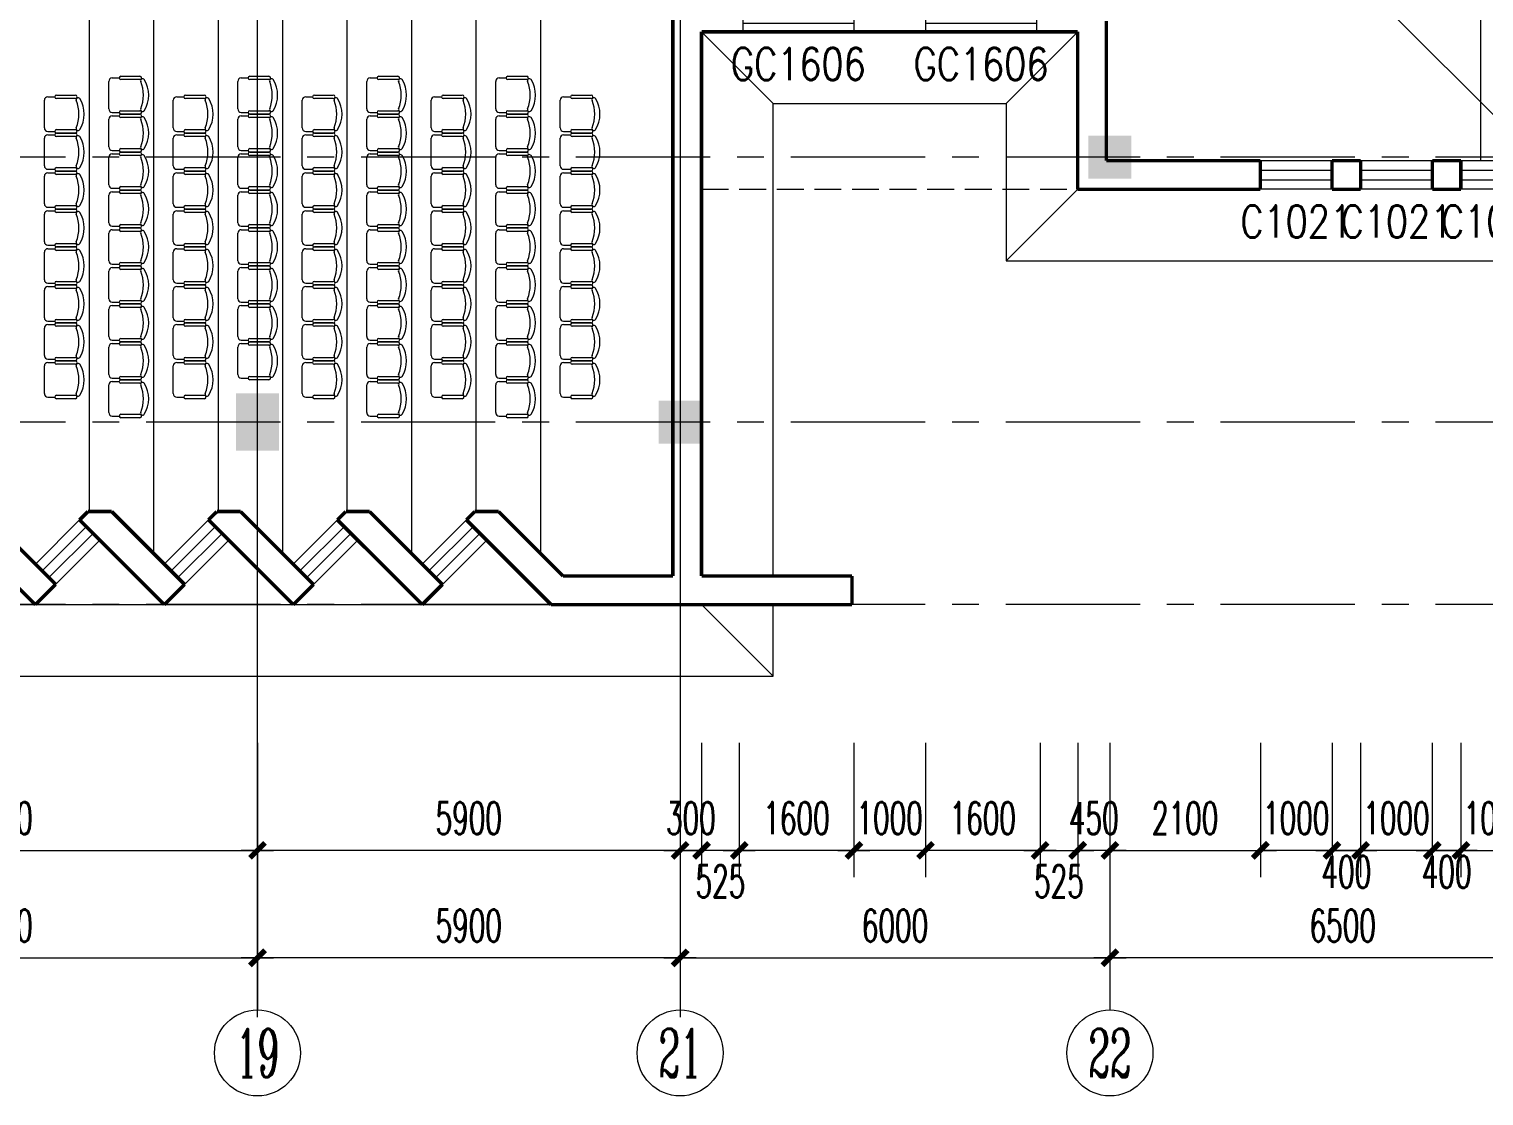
# Model space of a CAD drawing. Extents: x 2719331 to 3465925, y -270324 to -167476.
# Drawn here: x 2770897 to 2791204, y -248877 to -233979 of the extents above; entities that cross this region are included whole.
import ezdxf
from ezdxf.enums import TextEntityAlignment as Align

# ---------------------------------------------------------------- set-up
doc = ezdxf.new("R2010")
doc.units = 0
doc.header["$LTSCALE"] = 1500
doc.header["$MEASUREMENT"] = 0
doc.linetypes.add('CENTER', pattern=[2, 1.25, -0.25, 0.25, -0.25])
doc.linetypes.add('DASH', pattern=[0.35, 0.25, -0.1])
doc.layers.get('0').update_dxf_attribs({"linetype": 'CONTINUOUS', "lineweight": 0})
doc.layers.get('DEFPOINTS').update_dxf_attribs({"linetype": 'CONTINUOUS', "lineweight": 5})
for name, color, linetype, lineweight in [('AXIS', 7, 'CONTINUOUS', 5), ('AXIS_TEXT', 7, 'CONTINUOUS', 5), ('COLUMN', 7, 'CONTINUOUS', 5), ('DOTE', 7, 'CENTER', 5), ('LVTRY', 7, 'CONTINUOUS', 5), ('PUB_DIM', 250, 'CONTINUOUS', 5), ('WALL', 7, 'CONTINUOUS', 5), ('WINDOW', 7, 'CONTINUOUS', 5), ('WINDOW_TEXT', 7, 'CONTINUOUS', 5), ('我的', 7, 'CONTINUOUS', 5), ('散水', 7, 'CONTINUOUS', 5), ('虚线', 7, 'DASH', 5)]:
    doc.layers.add(name, color=color, linetype=linetype, lineweight=lineweight)
doc.styles.add('_SIMPLEX', font='SIMPLEX.shx', dxfattribs={"width": 0.6})
doc.styles.add('COMPLEX', font='COMPLEX')
doc.styles.add('DIM_FONT', font='romans.shx', dxfattribs={"width": 0.6})
doc.styles.add('SIMPLEX', font='SIMPLEX.SHX', dxfattribs={"width": 0.6})
doc.styles.get("Standard").update_dxf_attribs({"font": 'SIMHEI.TTF', "height": 1.2})
doc.dimstyles.new('DIMN150', dxfattribs={"dimscale": 1.5, "dimtxt": 300, "dimasz": 1, "dimexe": 250, "dimexo": 300, "dimgap": 150, "dimtad": 1, "dimdec": 0, "dimdsep": 46, "dimtxsty": 'DIM_FONT', "dimblk": '_DIMX', "dimcen": 2.5, "dimdle": 0.3, "dimclrd": 7, "dimclre": 256, "dimclrt": 256, "dimadec": 0, "dimazin": 0, "dimtfac": 1, "dimtdec": 0, "dimtix": 1, "dimtmove": 2, "dimatfit": 3, "dimldrblk": '_DIMX', "dimfxl": 1, "dimtvp": 1, "dimtolj": 1, "dimtzin": 0, "dimlwd": -1, "dimlwe": -1, "dimarcsym": 0})

# ---------------------------------------------------------------- blocks, each defined once
blk = doc.blocks.new('_AXISO')
blk.add_circle((0, 0), 0.5)
at = {"layer": 'AXIS_TEXT', "style": 'COMPLEX', "width": 1.041667}
blk.add_attdef('A', text='', height=0.56, dxfattribs=at).set_placement((-0.25, -0.28), (0.25, -0.28), align=Align.FIT)
blk = doc.blocks.new('_FZH')
blk.add_solid([(0.5, -0.5), (-0.5, -0.5), (0.5, 0.5), (-0.5, 0.5)])
blk = doc.blocks.new('M_C32CXI')
for p, q in [((-188, 275), (87, 275)), ((87, 225), (-188, 225)), ((212, 250), (112, 250)), ((262, 200), (262, -200)), ((-188, -225), (87, -225)), ((87, -275), (-188, -275)), ((212, -250), (112, -250))]:
    blk.add_line(p, q)
for centre, radius, start, end in [((111, 0), 426, 148.1092, 211.8908), ((-227, 210), 28.1, 338.7607, 148.1092), ((-188, 250), 25, 90, 270), ((87, 250), 25, 270, 90), ((212, 200), 50, 0, 90), ((314, 0), 552, 158.7607, 201.2393), ((-227, -210), 28.1, 211.8908, 21.2393), ((212, -200), 50, 270, 0), ((-188, -250), 25, 90, 270), ((87, -250), 25, 270, 90)]:
    blk.add_arc(centre, radius, start, end)
at = {"width": 0.8, "flags": 9}
for tag in ['XSIZE', 'YSIZE']:
    blk.add_attdef(tag, (0, 0), '', height=0.5, dxfattribs=at)
blk = doc.blocks.new('_WBLK')
for p, q in [((-0.5, 0.5), (0.5, 0.5)), ((0.5, 0.167), (-0.5, 0.167)), ((0.5, -0.167), (-0.5, -0.167)), ((-0.5, -0.5), (0.5, -0.5))]:
    blk.add_line(p, q)
at = {"layer": 'WINDOW_TEXT', "style": 'SIMPLEX', "flags": 9}
blk.add_attdef('A', text='', height=1, dxfattribs=at).set_placement((0, 1.5), align=Align.MIDDLE)
blk = doc.blocks.new('_DIMX')
blk.add_line((-150, 0), (150, 0))
at = {"const_width": 50}
blk.add_lwpolyline([(-70, -70), (70, 70)], dxfattribs=at)
blk = doc.blocks.new('*D950')
at = {"layer": 'DEFPOINTS', "color": 0, "lineweight": 25}
for p in [(2790484, -243498), (2790884, -243498), (2790484, -245448)]:
    blk.add_point(p, dxfattribs=at)
at = {"layer": '我的'}
for p, q in [((2790484, -243948), (2790484, -245823)), ((2790884, -243948), (2790884, -245823))]:
    blk.add_line(p, q, dxfattribs=at)
at = {"layer": '我的', "color": 7}
for p, q in [((2790483, -245448), (2790481, -245448)), ((2790884, -245448), (2790484, -245448)), ((2790886, -245448), (2790887, -245448))]:
    blk.add_line(p, q, dxfattribs=at)
at = {"layer": '我的', "color": 7, "xscale": 1.5, "yscale": 1.5, "zscale": 1.5}
blk.add_blockref('_DIMX', (2790484, -245448), dxfattribs=at)
at = {"layer": '我的', "color": 7, "xscale": 1.5, "yscale": 1.5, "zscale": 1.5, "rotation": 180}
blk.add_blockref('_DIMX', (2790884, -245448), dxfattribs=at)
at = {"layer": '我的', "lineweight": 0, "insert": (2790684, -245748), "char_height": 450, "attachment_point": 5, "style": 'DIM_FONT'}
blk.add_mtext('\\A1;400', dxfattribs=at)
blk = doc.blocks.new('*D951')
at = {"layer": 'DEFPOINTS', "color": 0, "lineweight": 25}
for p in [(2789484, -243498), (2790484, -243498), (2789484, -245448)]:
    blk.add_point(p, dxfattribs=at)
at = {"layer": '我的'}
for p, q in [((2789484, -243948), (2789484, -245823)), ((2790484, -243948), (2790484, -245823))]:
    blk.add_line(p, q, dxfattribs=at)
at = {"layer": '我的', "color": 7}
for p, q in [((2789483, -245448), (2789481, -245448)), ((2790484, -245448), (2789484, -245448)), ((2790486, -245448), (2790487, -245448))]:
    blk.add_line(p, q, dxfattribs=at)
at = {"layer": '我的', "color": 7, "xscale": 1.5, "yscale": 1.5, "zscale": 1.5}
blk.add_blockref('_DIMX', (2789484, -245448), dxfattribs=at)
at = {"layer": '我的', "color": 7, "xscale": 1.5, "yscale": 1.5, "zscale": 1.5, "rotation": 180}
blk.add_blockref('_DIMX', (2790484, -245448), dxfattribs=at)
at = {"layer": '我的', "lineweight": 0, "insert": (2789984, -244998), "char_height": 450, "attachment_point": 5, "style": 'DIM_FONT'}
blk.add_mtext('\\A1;1000', dxfattribs=at)
blk = doc.blocks.new('*D952')
at = {"layer": 'DEFPOINTS', "color": 0, "lineweight": 25}
for p in [(2789084, -243498), (2789484, -243498), (2789084, -245448)]:
    blk.add_point(p, dxfattribs=at)
at = {"layer": '我的'}
for p, q in [((2789084, -243948), (2789084, -245823)), ((2789484, -243948), (2789484, -245823))]:
    blk.add_line(p, q, dxfattribs=at)
at = {"layer": '我的', "color": 7}
for p, q in [((2789083, -245448), (2789081, -245448)), ((2789484, -245448), (2789084, -245448)), ((2789486, -245448), (2789487, -245448))]:
    blk.add_line(p, q, dxfattribs=at)
at = {"layer": '我的', "color": 7, "xscale": 1.5, "yscale": 1.5, "zscale": 1.5}
blk.add_blockref('_DIMX', (2789084, -245448), dxfattribs=at)
at = {"layer": '我的', "color": 7, "xscale": 1.5, "yscale": 1.5, "zscale": 1.5, "rotation": 180}
blk.add_blockref('_DIMX', (2789484, -245448), dxfattribs=at)
at = {"layer": '我的', "lineweight": 0, "insert": (2789284, -245748), "char_height": 450, "attachment_point": 5, "style": 'DIM_FONT'}
blk.add_mtext('\\A1;400', dxfattribs=at)
blk = doc.blocks.new('*D953')
at = {"layer": 'DEFPOINTS', "color": 0, "lineweight": 25}
for p in [(2788084, -243498), (2789084, -243498), (2788084, -245448)]:
    blk.add_point(p, dxfattribs=at)
at = {"layer": '我的'}
for p, q in [((2788084, -243948), (2788084, -245823)), ((2789084, -243948), (2789084, -245823))]:
    blk.add_line(p, q, dxfattribs=at)
at = {"layer": '我的', "color": 7}
for p, q in [((2788083, -245448), (2788081, -245448)), ((2789084, -245448), (2788084, -245448)), ((2789086, -245448), (2789087, -245448))]:
    blk.add_line(p, q, dxfattribs=at)
at = {"layer": '我的', "color": 7, "xscale": 1.5, "yscale": 1.5, "zscale": 1.5}
blk.add_blockref('_DIMX', (2788084, -245448), dxfattribs=at)
at = {"layer": '我的', "color": 7, "xscale": 1.5, "yscale": 1.5, "zscale": 1.5, "rotation": 180}
blk.add_blockref('_DIMX', (2789084, -245448), dxfattribs=at)
at = {"layer": '我的', "lineweight": 0, "insert": (2788584, -244998), "char_height": 450, "attachment_point": 5, "style": 'DIM_FONT'}
blk.add_mtext('\\A1;1000', dxfattribs=at)
blk = doc.blocks.new('*D981')
at = {"layer": 'DEFPOINTS', "color": 0, "lineweight": 25}
for p in [(2783409, -243498), (2785009, -243498), (2783409, -245448)]:
    blk.add_point(p, dxfattribs=at)
at = {"layer": '我的'}
for p, q in [((2783409, -243948), (2783409, -245823)), ((2785009, -243948), (2785009, -245823))]:
    blk.add_line(p, q, dxfattribs=at)
at = {"layer": '我的', "color": 7}
blk.add_line((2785008, -245448), (2783411, -245448), dxfattribs=at)
at = {"layer": '我的', "color": 7, "xscale": 1.5, "yscale": 1.5, "zscale": 1.5, "rotation": 180}
blk.add_blockref('_DIMX', (2783409, -245448), dxfattribs=at)
at = {"layer": '我的', "color": 7, "xscale": 1.5, "yscale": 1.5, "zscale": 1.5}
blk.add_blockref('_DIMX', (2785009, -245448), dxfattribs=at)
at = {"layer": '我的', "lineweight": 0, "insert": (2784209, -244998), "char_height": 450, "attachment_point": 5, "style": 'DIM_FONT'}
blk.add_mtext('\\A1;1600', dxfattribs=at)
blk = doc.blocks.new('*D982')
at = {"layer": 'DEFPOINTS', "color": 0, "lineweight": 25}
for p in [(2782409, -243498), (2783409, -243498), (2782409, -245448)]:
    blk.add_point(p, dxfattribs=at)
at = {"layer": '我的'}
for p, q in [((2782409, -243948), (2782409, -245823)), ((2783409, -243948), (2783409, -245823))]:
    blk.add_line(p, q, dxfattribs=at)
at = {"layer": '我的', "color": 7}
for p, q in [((2782408, -245448), (2782406, -245448)), ((2783409, -245448), (2782409, -245448)), ((2783411, -245448), (2783412, -245448))]:
    blk.add_line(p, q, dxfattribs=at)
at = {"layer": '我的', "color": 7, "xscale": 1.5, "yscale": 1.5, "zscale": 1.5}
blk.add_blockref('_DIMX', (2782409, -245448), dxfattribs=at)
at = {"layer": '我的', "color": 7, "xscale": 1.5, "yscale": 1.5, "zscale": 1.5, "rotation": 180}
blk.add_blockref('_DIMX', (2783409, -245448), dxfattribs=at)
at = {"layer": '我的', "lineweight": 0, "insert": (2782909, -244998), "char_height": 450, "attachment_point": 5, "style": 'DIM_FONT'}
blk.add_mtext('\\A1;1000', dxfattribs=at)
blk = doc.blocks.new('*D983')
at = {"layer": 'DEFPOINTS', "color": 0, "lineweight": 25}
for p in [(2780809, -243498), (2782409, -243498), (2780809, -245448)]:
    blk.add_point(p, dxfattribs=at)
at = {"layer": '我的'}
for p, q in [((2780809, -243948), (2780809, -245823)), ((2782409, -243948), (2782409, -245823))]:
    blk.add_line(p, q, dxfattribs=at)
at = {"layer": '我的', "color": 7}
blk.add_line((2782408, -245448), (2780811, -245448), dxfattribs=at)
at = {"layer": '我的', "color": 7, "xscale": 1.5, "yscale": 1.5, "zscale": 1.5, "rotation": 180}
blk.add_blockref('_DIMX', (2780809, -245448), dxfattribs=at)
at = {"layer": '我的', "color": 7, "xscale": 1.5, "yscale": 1.5, "zscale": 1.5}
blk.add_blockref('_DIMX', (2782409, -245448), dxfattribs=at)
at = {"layer": '我的', "lineweight": 0, "insert": (2781609, -244998), "char_height": 450, "attachment_point": 5, "style": 'DIM_FONT'}
blk.add_mtext('\\A1;1600', dxfattribs=at)
blk = doc.blocks.new('*D984')
at = {"layer": 'DEFPOINTS', "color": 0, "lineweight": 25}
for p in [(2780284, -243498), (2780809, -243498), (2780284, -245448)]:
    blk.add_point(p, dxfattribs=at)
at = {"layer": '我的'}
for p, q in [((2780284, -243948), (2780284, -245823)), ((2780809, -243948), (2780809, -245823))]:
    blk.add_line(p, q, dxfattribs=at)
at = {"layer": '我的', "color": 7}
blk.add_line((2780808, -245448), (2780286, -245448), dxfattribs=at)
at = {"layer": '我的', "color": 7, "xscale": 1.5, "yscale": 1.5, "zscale": 1.5, "rotation": 180}
blk.add_blockref('_DIMX', (2780284, -245448), dxfattribs=at)
at = {"layer": '我的', "color": 7, "xscale": 1.5, "yscale": 1.5, "zscale": 1.5}
blk.add_blockref('_DIMX', (2780809, -245448), dxfattribs=at)
at = {"layer": '我的', "lineweight": 0, "insert": (2780547, -245880), "char_height": 450, "attachment_point": 5, "style": 'DIM_FONT'}
blk.add_mtext('\\A1;525', dxfattribs=at)
blk = doc.blocks.new('_GCBLK')
at = {"linetype": 'DASH'}
for p, q in [((-0.5, -0.5), (-0.5, 0.5)), ((0.5, -0.5), (0.5, 0.5)), ((-0.5, 0.2), (0.5, 0.2)), ((-0.5, -0.2), (0.5, -0.2))]:
    blk.add_line(p, q, dxfattribs=at)
at = {"layer": 'WINDOW_TEXT', "style": 'SIMPLEX', "flags": 9}
blk.add_attdef('A', text='', height=1, dxfattribs=at).set_placement((0, 1.5), align=Align.MIDDLE)
blk = doc.blocks.new('*D1850')
at = {"layer": 'DEFPOINTS', "color": 0, "lineweight": 25}
for p in [(2766884, -243498), (2774084, -243498), (2774084, -245448)]:
    blk.add_point(p, dxfattribs=at)
at = {"layer": '我的'}
for p, q in [((2766884, -243948), (2766884, -245823)), ((2774084, -243948), (2774084, -245823))]:
    blk.add_line(p, q, dxfattribs=at)
at = {"layer": '我的', "color": 7}
blk.add_line((2766886, -245448), (2774083, -245448), dxfattribs=at)
at = {"layer": '我的', "color": 7, "xscale": 1.5, "yscale": 1.5, "zscale": 1.5, "rotation": 180}
blk.add_blockref('_DIMX', (2766884, -245448), dxfattribs=at)
at = {"layer": '我的', "color": 7, "xscale": 1.5, "yscale": 1.5, "zscale": 1.5}
blk.add_blockref('_DIMX', (2774084, -245448), dxfattribs=at)
at = {"layer": '我的', "lineweight": 0, "insert": (2770484, -244998), "char_height": 450, "attachment_point": 5, "style": 'DIM_FONT'}
blk.add_mtext('\\A1;7200', dxfattribs=at)
blk = doc.blocks.new('*D1851')
at = {"layer": 'DEFPOINTS', "color": 0, "lineweight": 25}
for p in [(2766884, -243498), (2774084, -243498), (2774084, -246948)]:
    blk.add_point(p, dxfattribs=at)
at = {"layer": '我的'}
for p, q in [((2766884, -243948), (2766884, -247323)), ((2774084, -243948), (2774084, -247323))]:
    blk.add_line(p, q, dxfattribs=at)
at = {"layer": '我的', "color": 7}
blk.add_line((2766886, -246948), (2774083, -246948), dxfattribs=at)
at = {"layer": '我的', "color": 7, "xscale": 1.5, "yscale": 1.5, "zscale": 1.5, "rotation": 180}
blk.add_blockref('_DIMX', (2766884, -246948), dxfattribs=at)
at = {"layer": '我的', "color": 7, "xscale": 1.5, "yscale": 1.5, "zscale": 1.5}
blk.add_blockref('_DIMX', (2774084, -246948), dxfattribs=at)
at = {"layer": '我的', "lineweight": 0, "insert": (2770484, -246498), "char_height": 450, "attachment_point": 5, "style": 'DIM_FONT'}
blk.add_mtext('\\A1;7200', dxfattribs=at)
blk = doc.blocks.new('*D1852')
at = {"layer": 'DEFPOINTS', "color": 0, "lineweight": 25}
for p in [(2774084, -243498), (2779984, -243498), (2774084, -245448)]:
    blk.add_point(p, dxfattribs=at)
at = {"layer": '我的'}
for p, q in [((2774084, -243948), (2774084, -245823)), ((2779984, -243948), (2779984, -245823))]:
    blk.add_line(p, q, dxfattribs=at)
at = {"layer": '我的', "color": 7}
blk.add_line((2779983, -245448), (2774086, -245448), dxfattribs=at)
at = {"layer": '我的', "color": 7, "xscale": 1.5, "yscale": 1.5, "zscale": 1.5}
for p, rotation in [((2774084, -245448), 179.9999999999808), ((2779984, -245448), 359.9999999999807)]:
    blk.add_blockref('_DIMX', p, dxfattribs=dict(at, rotation=rotation))
at = {"layer": '我的', "lineweight": 0, "insert": (2777034, -244998), "char_height": 450, "attachment_point": 5, "style": 'DIM_FONT'}
blk.add_mtext('\\A1;5900', dxfattribs=at)
blk = doc.blocks.new('*D1853')
at = {"layer": 'DEFPOINTS', "color": 0, "lineweight": 25}
for p in [(2774084, -243498), (2779984, -243498), (2774084, -246948)]:
    blk.add_point(p, dxfattribs=at)
at = {"layer": '我的'}
for p, q in [((2774084, -243948), (2774084, -247323)), ((2779984, -243948), (2779984, -247323))]:
    blk.add_line(p, q, dxfattribs=at)
at = {"layer": '我的', "color": 7}
blk.add_line((2779983, -246948), (2774086, -246948), dxfattribs=at)
at = {"layer": '我的', "color": 7, "xscale": 1.5, "yscale": 1.5, "zscale": 1.5, "rotation": 180}
blk.add_blockref('_DIMX', (2774084, -246948), dxfattribs=at)
at = {"layer": '我的', "color": 7, "xscale": 1.5, "yscale": 1.5, "zscale": 1.5}
blk.add_blockref('_DIMX', (2779984, -246948), dxfattribs=at)
at = {"layer": '我的', "lineweight": 0, "insert": (2777034, -246498), "char_height": 450, "attachment_point": 5, "style": 'DIM_FONT'}
blk.add_mtext('\\A1;5900', dxfattribs=at)
blk = doc.blocks.new('*D1854')
at = {"layer": 'DEFPOINTS', "color": 0, "lineweight": 25}
for p in [(2779984, -243498), (2780284, -243498), (2780284, -245448)]:
    blk.add_point(p, dxfattribs=at)
at = {"layer": '我的'}
for p, q in [((2779984, -243948), (2779984, -245823)), ((2780284, -243948), (2780284, -245823))]:
    blk.add_line(p, q, dxfattribs=at)
at = {"layer": '我的', "color": 7}
for p, q in [((2779983, -245448), (2779981, -245448)), ((2779984, -245448), (2780284, -245448)), ((2780286, -245448), (2780287, -245448))]:
    blk.add_line(p, q, dxfattribs=at)
at = {"layer": '我的', "color": 7, "xscale": 1.5, "yscale": 1.5, "zscale": 1.5}
blk.add_blockref('_DIMX', (2779984, -245448), dxfattribs=at)
at = {"layer": '我的', "color": 7, "xscale": 1.5, "yscale": 1.5, "zscale": 1.5, "rotation": 180}
blk.add_blockref('_DIMX', (2780284, -245448), dxfattribs=at)
at = {"layer": '我的', "lineweight": 0, "insert": (2780134, -244998), "char_height": 450, "attachment_point": 5, "style": 'DIM_FONT'}
blk.add_mtext('\\A1;300', dxfattribs=at)
blk = doc.blocks.new('*D1855')
at = {"layer": 'DEFPOINTS', "color": 0, "lineweight": 25}
for p in [(2785009, -243498), (2785534, -243498), (2785534, -245448)]:
    blk.add_point(p, dxfattribs=at)
at = {"layer": '我的'}
for p, q in [((2785009, -243948), (2785009, -245823)), ((2785534, -243948), (2785534, -245823))]:
    blk.add_line(p, q, dxfattribs=at)
at = {"layer": '我的', "color": 7}
blk.add_line((2785011, -245448), (2785533, -245448), dxfattribs=at)
at = {"layer": '我的', "color": 7, "xscale": 1.5, "yscale": 1.5, "zscale": 1.5, "rotation": 180}
blk.add_blockref('_DIMX', (2785009, -245448), dxfattribs=at)
at = {"layer": '我的', "color": 7, "xscale": 1.5, "yscale": 1.5, "zscale": 1.5}
blk.add_blockref('_DIMX', (2785534, -245448), dxfattribs=at)
at = {"layer": '我的', "lineweight": 0, "insert": (2785272, -245880), "char_height": 450, "attachment_point": 5, "style": 'DIM_FONT'}
blk.add_mtext('\\A1;525', dxfattribs=at)
blk = doc.blocks.new('*D1856')
at = {"layer": 'DEFPOINTS', "color": 0, "lineweight": 25}
for p in [(2785534, -243498), (2785984, -243498), (2785534, -245448)]:
    blk.add_point(p, dxfattribs=at)
at = {"layer": '我的'}
for p, q in [((2785534, -243948), (2785534, -245823)), ((2785984, -243948), (2785984, -245823))]:
    blk.add_line(p, q, dxfattribs=at)
at = {"layer": '我的', "color": 7}
for p, q in [((2785533, -245448), (2785531, -245448)), ((2785984, -245448), (2785534, -245448)), ((2785986, -245448), (2785987, -245448))]:
    blk.add_line(p, q, dxfattribs=at)
at = {"layer": '我的', "color": 7, "xscale": 1.5, "yscale": 1.5, "zscale": 1.5}
blk.add_blockref('_DIMX', (2785534, -245448), dxfattribs=at)
at = {"layer": '我的', "color": 7, "xscale": 1.5, "yscale": 1.5, "zscale": 1.5, "rotation": 180}
blk.add_blockref('_DIMX', (2785984, -245448), dxfattribs=at)
at = {"layer": '我的', "lineweight": 0, "insert": (2785759, -244998), "char_height": 450, "attachment_point": 5, "style": 'DIM_FONT'}
blk.add_mtext('\\A1;450', dxfattribs=at)
blk = doc.blocks.new('*D1857')
at = {"layer": 'DEFPOINTS', "color": 0, "lineweight": 25}
for p in [(2785984, -243498), (2788084, -243498), (2788084, -245448)]:
    blk.add_point(p, dxfattribs=at)
at = {"layer": '我的'}
for p, q in [((2785984, -243948), (2785984, -245823)), ((2788084, -243948), (2788084, -245823))]:
    blk.add_line(p, q, dxfattribs=at)
at = {"layer": '我的', "color": 7}
blk.add_line((2785986, -245448), (2788083, -245448), dxfattribs=at)
at = {"layer": '我的', "color": 7, "xscale": 1.5, "yscale": 1.5, "zscale": 1.5, "rotation": 180}
blk.add_blockref('_DIMX', (2785984, -245448), dxfattribs=at)
at = {"layer": '我的', "color": 7, "xscale": 1.5, "yscale": 1.5, "zscale": 1.5}
blk.add_blockref('_DIMX', (2788084, -245448), dxfattribs=at)
at = {"layer": '我的', "lineweight": 0, "insert": (2787034, -244998), "char_height": 450, "attachment_point": 5, "style": 'DIM_FONT'}
blk.add_mtext('\\A1;2100', dxfattribs=at)
blk = doc.blocks.new('*D1858')
at = {"layer": 'DEFPOINTS', "color": 0, "lineweight": 25}
for p in [(2790884, -243498), (2791884, -243498), (2791884, -245448)]:
    blk.add_point(p, dxfattribs=at)
at = {"layer": '我的'}
for p, q in [((2790884, -243948), (2790884, -245823)), ((2791884, -243948), (2791884, -245823))]:
    blk.add_line(p, q, dxfattribs=at)
at = {"layer": '我的', "color": 7}
for p, q in [((2790883, -245448), (2790881, -245448)), ((2790884, -245448), (2791884, -245448)), ((2791886, -245448), (2791887, -245448))]:
    blk.add_line(p, q, dxfattribs=at)
at = {"layer": '我的', "color": 7, "xscale": 1.5, "yscale": 1.5, "zscale": 1.5}
blk.add_blockref('_DIMX', (2790884, -245448), dxfattribs=at)
at = {"layer": '我的', "color": 7, "xscale": 1.5, "yscale": 1.5, "zscale": 1.5, "rotation": 180}
blk.add_blockref('_DIMX', (2791884, -245448), dxfattribs=at)
at = {"layer": '我的', "lineweight": 0, "insert": (2791384, -244998), "char_height": 450, "attachment_point": 5, "style": 'DIM_FONT'}
blk.add_mtext('\\A1;1000', dxfattribs=at)
blk = doc.blocks.new('*D1866')
at = {"layer": 'DEFPOINTS', "color": 0, "lineweight": 25}
for p in [(2779984, -243498), (2785984, -243498), (2785984, -246948)]:
    blk.add_point(p, dxfattribs=at)
at = {"layer": '我的'}
for p, q in [((2779984, -243948), (2779984, -247323)), ((2785984, -243948), (2785984, -247323))]:
    blk.add_line(p, q, dxfattribs=at)
at = {"layer": '我的', "color": 7}
blk.add_line((2779986, -246948), (2785983, -246948), dxfattribs=at)
at = {"layer": '我的', "color": 7, "xscale": 1.5, "yscale": 1.5, "zscale": 1.5, "rotation": 180}
blk.add_blockref('_DIMX', (2779984, -246948), dxfattribs=at)
at = {"layer": '我的', "color": 7, "xscale": 1.5, "yscale": 1.5, "zscale": 1.5}
blk.add_blockref('_DIMX', (2785984, -246948), dxfattribs=at)
at = {"layer": '我的', "lineweight": 0, "insert": (2782984, -246498), "char_height": 450, "attachment_point": 5, "style": 'DIM_FONT'}
blk.add_mtext('\\A1;6000', dxfattribs=at)
blk = doc.blocks.new('*D1867')
at = {"layer": 'DEFPOINTS', "color": 0, "lineweight": 25}
for p in [(2785984, -243498), (2792484, -243498), (2785984, -246948)]:
    blk.add_point(p, dxfattribs=at)
at = {"layer": '我的'}
for p, q in [((2785984, -243948), (2785984, -247323)), ((2792484, -243948), (2792484, -247323))]:
    blk.add_line(p, q, dxfattribs=at)
at = {"layer": '我的', "color": 7}
blk.add_line((2792483, -246948), (2785986, -246948), dxfattribs=at)
at = {"layer": '我的', "color": 7, "xscale": 1.5, "yscale": 1.5, "zscale": 1.5, "rotation": 180}
blk.add_blockref('_DIMX', (2785984, -246948), dxfattribs=at)
at = {"layer": '我的', "color": 7, "xscale": 1.5, "yscale": 1.5, "zscale": 1.5}
blk.add_blockref('_DIMX', (2792484, -246948), dxfattribs=at)
at = {"layer": '我的', "lineweight": 0, "insert": (2789234, -246498), "char_height": 450, "attachment_point": 5, "style": 'DIM_FONT'}
blk.add_mtext('\\A1;6500', dxfattribs=at)

msp = doc.modelspace()

# ---------------------------------------------------------------- linework, layer by layer
at = {"layer": 'DOTE', "lineweight": 0}
for p, q in [((2825404.7, -235766.3), (2755051.3, -235766.3)), ((2825404.7, -239466.3), (2755051.3, -239466.3)), ((2825404.7, -242016.3), (2755051.3, -242016.3))]:
    msp.add_line(p, q, dxfattribs=at)
at = {"layer": 'LVTRY', "lineweight": 0}
for p, q in [((2791160.6, -235816.3), (2791160.6, -224166.3)), ((2771734, -226666.3), (2771734, -240716.6)), ((2772634, -226666.3), (2772634, -241300.6)), ((2773534, -226666.3), (2773534, -240716.6)), ((2774434, -226666.3), (2774434, -241300.6)), ((2775334, -226666.3), (2775334, -240716.6)), ((2776234, -226666.3), (2776234, -241300.6)), ((2777134, -226666.3), (2777134, -240716.6)), ((2778034, -226666.3), (2778034, -241300.6)), ((2786151.5, -229991.3), (2791976.5, -235816.3))]:
    msp.add_line(p, q, dxfattribs=at)
at = {"layer": 'PUB_DIM', "lineweight": 0}
msp.add_line((2778184, -242016.3), (2777101.5, -242016.3), dxfattribs=at)
at = {"layer": 'WALL', "lineweight": 0}
msp.add_line((2763784, -242016.3), (2778184, -242016.3), dxfattribs=at)
at = {"layer": 'WALL', "lineweight": 0, "const_width": 50}
for points in [[(2779884, -226666.3), (2779884, -241616.3)], [(2785934, -233866.3), (2785934, -235816.3)], [(2780284, -234016.3), (2780284, -241616.3)], [(2785534, -234016.3), (2780284, -234016.3)], [(2785534, -236216.3), (2785534, -234016.3)], [(2785934, -235816.3), (2788084, -235816.3)], [(2788084, -236216.3), (2788084, -235816.3)], [(2789084, -236216.3), (2789084, -235816.3)], [(2789084, -235816.3), (2789484, -235816.3)], [(2789484, -236216.3), (2789484, -235816.3)], [(2790484, -236216.3), (2790484, -235816.3)], [(2790484, -235816.3), (2790884, -235816.3)], [(2790884, -236216.3), (2790884, -235816.3)], [(2788084, -236216.3), (2785534, -236216.3)], [(2789484, -236216.3), (2789084, -236216.3)], [(2790884, -236216.3), (2790484, -236216.3)], [(2770984, -241450.6), (2770250, -240716.6)], [(2771601.2, -240833.4), (2771718, -240716.6)], [(2771884, -241116.3), (2771601.2, -240833.4)], [(2772050, -240716.6), (2771718, -240716.6)], [(2772784, -241450.6), (2772050, -240716.6)], [(2773401.2, -240833.4), (2773518, -240716.6)], [(2773684, -241116.3), (2773401.2, -240833.4)], [(2773850, -240716.6), (2773518, -240716.6)], [(2774584, -241450.6), (2773850, -240716.6)], [(2775201.2, -240833.4), (2775318, -240716.6)], [(2775484, -241116.3), (2775201.2, -240833.4)], [(2775650, -240716.6), (2775318, -240716.6)], [(2776384, -241450.6), (2775650, -240716.6)], [(2777001.2, -240833.4), (2777118, -240716.6)], [(2777284, -241116.3), (2777001.2, -240833.4)], [(2777450, -240716.6), (2777118, -240716.6)], [(2778349.7, -241616.3), (2777450, -240716.6)], [(2770984, -242016.3), (2770084, -241116.3)], [(2772784, -242016.3), (2771884, -241116.3)], [(2774584, -242016.3), (2773684, -241116.3)], [(2776384, -242016.3), (2775484, -241116.3)], [(2778184, -242016.3), (2777284, -241116.3)], [(2771266.7, -241733.6), (2770984, -241450.6)], [(2773066.7, -241733.6), (2772784, -241450.6)], [(2774866.7, -241733.6), (2774584, -241450.6)], [(2776666.7, -241733.6), (2776384, -241450.6)], [(2779884, -241616.3), (2778349.7, -241616.3)], [(2780284, -241616.3), (2782384, -241616.3)], [(2782384, -242016.3), (2782384, -241616.3)], [(2782384, -242016.3), (2782384, -241616.3)], [(2771266.7, -241733.6), (2770984, -242016.3)], [(2773066.7, -241733.6), (2772784, -242016.3)], [(2774866.7, -241733.6), (2774584, -242016.3)], [(2776666.7, -241733.6), (2776384, -242016.3)], [(2778184, -242016.3), (2782384, -242016.3)]]:
    msp.add_lwpolyline(points, dxfattribs=at)
at = {"layer": '我的', "lineweight": 0}
for p, q in [((2774084.1, -247775.7), (2774084.1, -221466.3)), ((2779984.1, -221466.3), (2779984.1, -247775.7)), ((2774084, -246509), (2774084, -247676.6)), ((2779984, -246509), (2779984, -247676.6)), ((2785984, -246509), (2785984, -247676.6))]:
    msp.add_line(p, q, dxfattribs=at)
at = {"layer": '散水', "lineweight": 0}
for p, q in [((2780284, -234016.3), (2781284, -235016.3)), ((2785534, -234016.3), (2784534, -235016.3)), ((2785534, -236216.3), (2784534, -237216.3)), ((2780284, -242016.3), (2781284, -243016.3))]:
    msp.add_line(p, q, dxfattribs=at)
for points in [[(2781284, -241616.3), (2781284, -240616.3), (2781284, -240616.3), (2781284, -235016.3), (2784534, -235016.3), (2784534, -237216.3), (2812484, -237216.3)], [(2759534, -242016.3), (2759534, -243016.3), (2781284, -243016.3), (2781284, -242016.3)]]:
    msp.add_lwpolyline(points, dxfattribs=at)
at = {"layer": '虚线', "lineweight": 0}
msp.add_line((2780284, -236216.3), (2785534, -236216.3), dxfattribs=at)

# ---------------------------------------------------------------- block references
at = {"layer": 'AXIS', "lineweight": 0}
ref = msp.add_blockref('_AXISO', (2774084, -248276.6), dxfattribs=dict(at, xscale=1200, yscale=1200, zscale=1200))
ref.add_attrib('A', '19', dxfattribs={"layer": 'AXIS_TEXT', "height": 672, "style": 'COMPLEX', "width": 0.646552}).set_placement((2773784, -248612.6), (2774384, -248612.6), align=Align.FIT)
ref = msp.add_blockref('_AXISO', (2779984, -248276.6), dxfattribs=dict(at, xscale=1200, yscale=1200, zscale=1200))
ref.add_attrib('A', '21', dxfattribs={"layer": 'AXIS_TEXT', "height": 672, "style": 'COMPLEX', "width": 0.646552}).set_placement((2779684, -248612.6), (2780284, -248612.6), align=Align.FIT)
ref = msp.add_blockref('_AXISO', (2785984, -248276.6), dxfattribs=dict(at, xscale=1200, yscale=1200, zscale=1200))
ref.add_attrib('A', '22', dxfattribs={"layer": 'AXIS_TEXT', "height": 672, "style": 'COMPLEX', "width": 0.551471}).set_placement((2785684, -248612.6), (2786284, -248612.6), align=Align.FIT)
at = {"layer": 'COLUMN', "lineweight": 0, "xscale": 600, "zscale": 600, "rotation": 359.9999999999999}
for p, yscale in [((2785984, -235766.3), 600), ((2774084, -239466.3), 800), ((2779984, -239466.3), 600)]:
    msp.add_blockref('_FZH', p, dxfattribs=dict(at, yscale=yscale))
at = {"layer": 'LVTRY', "lineweight": 0, "xscale": 0.9636363636363636, "yscale": 0.9636363636363636, "zscale": 0.9636363636363636, "rotation": 180.0000000001361}
for p in [(2772262.2, -234901.3), (2774062.2, -234901.3), (2775862.2, -234901.3), (2777662.2, -234901.3), (2771362.2, -235166.3), (2773162.2, -235166.3), (2774962.2, -235166.3), (2776762.2, -235166.3), (2778562.2, -235166.3), (2772262.2, -235431.3), (2774062.2, -235431.3), (2775862.2, -235431.3), (2777662.2, -235431.3), (2771362.2, -235696.3), (2773162.2, -235696.3), (2774962.2, -235696.3), (2776762.2, -235696.3), (2778562.2, -235696.3), (2772262.2, -235961.3), (2774062.2, -235961.3), (2775862.2, -235961.3), (2777662.2, -235961.3), (2771362.2, -236226.3), (2773162.2, -236226.3), (2774962.2, -236226.3), (2776762.2, -236226.3), (2778562.2, -236226.3), (2772262.2, -236491.3), (2774062.2, -236491.3), (2775862.2, -236491.3), (2777662.2, -236491.3), (2771362.2, -236756.3), (2773162.2, -236756.3), (2774962.2, -236756.3), (2776762.2, -236756.3), (2778562.2, -236756.3), (2772262.2, -237021.3), (2774062.2, -237021.3), (2775862.2, -237021.3), (2777662.2, -237021.3), (2771362.2, -237286.3), (2773162.2, -237286.3), (2774962.2, -237286.3), (2776762.2, -237286.3), (2778562.2, -237286.3), (2772262.2, -237551.3), (2774062.2, -237551.3), (2775862.2, -237551.3), (2777662.2, -237551.3), (2771362.2, -237816.3), (2773162.2, -237816.3), (2774962.2, -237816.3), (2776762.2, -237816.3), (2778562.2, -237816.3), (2772262.2, -238081.3), (2774062.2, -238081.3), (2775862.2, -238081.3), (2777662.2, -238081.3), (2771362.2, -238346.3), (2773162.2, -238346.3), (2774962.2, -238346.3), (2776762.2, -238346.3), (2778562.2, -238346.3), (2772262.2, -238611.3), (2774062.2, -238611.3), (2775862.2, -238611.3), (2777662.2, -238611.3), (2771362.2, -238876.3), (2773162.2, -238876.3), (2774962.2, -238876.3), (2776762.2, -238876.3), (2778562.2, -238876.3), (2772262.2, -239141.3), (2775862.2, -239141.3), (2777662.2, -239141.3)]:
    msp.add_blockref('M_C32CXI', p, dxfattribs=at)
at = {"layer": 'WINDOW', "lineweight": 0}
ref = msp.add_blockref('_GCBLK', (2781634.4, -233816.3), dxfattribs=dict(at, xscale=-1550, yscale=399.9991050362877, zscale=1550, rotation=180))
ref.add_attrib('A', 'GC1606', dxfattribs={"layer": 'WINDOW_TEXT', "height": 450, "style": '_SIMPLEX', "width": 0.8, "flags": 8}).set_placement((2781634.4, -234466.3), align=Align.MIDDLE)
ref = msp.add_blockref('_GCBLK', (2784184.4, -233816.3), dxfattribs=dict(at, xscale=-1550, yscale=399.9991050362877, zscale=1550, rotation=180))
ref.add_attrib('A', 'GC1606', dxfattribs={"layer": 'WINDOW_TEXT', "height": 450, "style": '_SIMPLEX', "width": 0.8, "flags": 8}).set_placement((2784184.4, -234466.3), align=Align.MIDDLE)
ref = msp.add_blockref('_WBLK', (2788584, -236016.3), dxfattribs=dict(at, xscale=1000, yscale=399.9999999678111, zscale=1000, rotation=180))
ref.add_attrib('A', 'C1021', dxfattribs={"layer": 'WINDOW_TEXT', "height": 450, "style": '_SIMPLEX', "width": 0.8, "flags": 8}).set_placement((2788584, -236666.3), align=Align.MIDDLE)
ref = msp.add_blockref('_WBLK', (2789984, -236016.3), dxfattribs=dict(at, xscale=1000, yscale=399.9999999678111, zscale=1000, rotation=180))
ref.add_attrib('A', 'C1021', dxfattribs={"layer": 'WINDOW_TEXT', "height": 450, "style": '_SIMPLEX', "width": 0.8, "flags": 8}).set_placement((2789984, -236666.3), align=Align.MIDDLE)
ref = msp.add_blockref('_WBLK', (2791384, -236016.3), dxfattribs=dict(at, xscale=1000, yscale=399.9999999678111, zscale=1000, rotation=180))
ref.add_attrib('A', 'C1021', dxfattribs={"layer": 'WINDOW_TEXT', "height": 450, "style": '_SIMPLEX', "width": 0.8, "flags": 8}).set_placement((2791384, -236666.3), align=Align.MIDDLE)
at = {"layer": 'WINDOW', "lineweight": 0, "xscale": 873, "yscale": 400, "zscale": 873, "rotation": 44.99999999999437}
for p in [(2771434, -241283.5), (2773234, -241283.5), (2775034, -241283.5), (2776834, -241283.5)]:
    msp.add_blockref('_WBLK', p, dxfattribs=at)

# ---------------------------------------------------------------- dimensions: what is measured, and where the dimension line sits
at = {"layer": '我的', "lineweight": 0}
for p1, distance, picture, middle in [((2766884.1, -243498), -1950, '*D1850', (2770484.1, -244998)), ((2779984, -243498), 1950, '*D1852', (2777034.1, -244998))]:
    dim = msp.add_aligned_dim(p1=p1, p2=(2774084.1, -243498), distance=distance, dimstyle='DIMN150', dxfattribs=at)
    dim.commit()
    dim.dimension.update_dxf_attribs({"geometry": picture, "text_midpoint": middle})
for base, p1, p2, picture, middle in [((2774084.1, -246948), (2766884.1, -243498), (2774084.1, -243498), '*D1851', (2770484.1, -246498)), ((2774084.1, -246948), (2779984, -243498), (2774084.1, -243498), '*D1853', (2777034.1, -246498)), ((2780284, -245448), (2779984.1, -243498), (2780284, -243498), '*D1854', (2780134.1, -244998)), ((2785984.1, -246948), (2779984, -243498), (2785984.1, -243498), '*D1866', (2782984.1, -246498)), ((2780809, -245448), (2782409, -243498), (2780809, -243498), '*D983', (2781609, -244998)), ((2782409, -245448), (2783409, -243498), (2782409, -243498), '*D982', (2782909, -244998)), ((2783409, -245448), (2785009, -243498), (2783409, -243498), '*D981', (2784209, -244998)), ((2785534, -245448), (2785984.1, -243498), (2785534, -243498), '*D1856', (2785759.1, -244998)), ((2788084, -245448), (2785984.1, -243498), (2788084, -243498), '*D1857', (2787034.1, -244998)), ((2785984.1, -246948), (2792484.1, -243498), (2785984.1, -243498), '*D1867', (2789234.1, -246498)), ((2788084, -245448), (2789084, -243498), (2788084, -243498), '*D953', (2788584, -244998)), ((2789484, -245448), (2790484, -243498), (2789484, -243498), '*D951', (2789984, -244998)), ((2791884, -245448), (2790884, -243498), (2791884, -243498), '*D1858', (2791384, -244998))]:
    dim = msp.add_linear_dim(base=base, p1=p1, p2=p2, dimstyle='DIMN150', dxfattribs=at)
    dim.commit()
    dim.dimension.update_dxf_attribs({"geometry": picture, "text_midpoint": middle})
for base, p1, p2, picture, middle in [((2780284, -245448), (2780809, -243498), (2780284, -243498), '*D984', (2780546.5, -245880)), ((2785534, -245448), (2785009, -243498), (2785534, -243498), '*D1855', (2785271.5, -245880)), ((2789084, -245448), (2789484, -243498), (2789084, -243498), '*D952', (2789284, -245748)), ((2790484, -245448), (2790884, -243498), (2790484, -243498), '*D950', (2790684, -245748))]:
    dim = msp.add_linear_dim(base=base, p1=p1, p2=p2, dimstyle='DIMN150', dxfattribs=at)
    dim.commit()
    dim.dimension.update_dxf_attribs({"geometry": picture, "text_midpoint": middle, "dimtype": 160})

doc.saveas('drawing.dxf')
